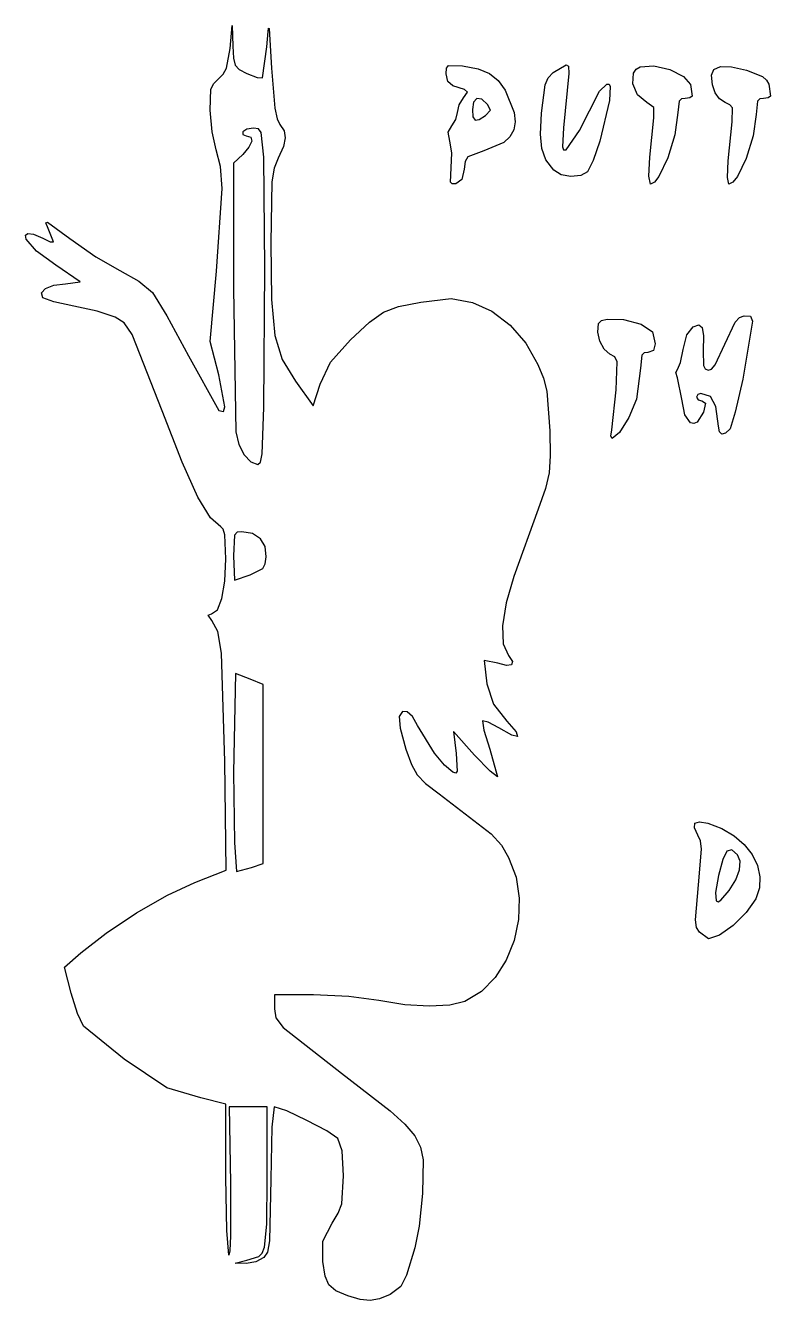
# Model space of a CAD drawing. Extents: x 2 to 289, y 12 to 268.
# Drawn here: x 52.9 to 109.2, y 71.9 to 168.2 of the extents above; entities that cross this region are included whole.
import ezdxf

# ---------------------------------------------------------------- set-up
doc = ezdxf.new("R2010")
doc.units = 0

msp = doc.modelspace()

# ---------------------------------------------------------------- linework, layer by layer
at = {"layer": 'Layer 1'}
for p, q in [((68.357056, 166.493421), (68.525684, 168.225823)), ((68.525684, 168.225823), (68.568722, 166.655315)), ((71.142787, 166.613174), (71.236893, 167.77954)), ((71.236893, 167.77954), (71.273057, 168.014693)), ((71.273057, 168.014693), (71.307185, 167.994506)), ((71.307185, 167.994506), (71.50166, 165.010541)), ((68.568722, 166.655315), (68.614291, 165.761991)), ((68.082418, 164.995224), (68.357056, 166.493421)), ((68.614291, 165.761991), (68.747979, 165.235367)), ((70.820545, 164.272745), (71.142787, 166.613174)), ((67.842412, 164.551118), (68.082418, 164.995224)), ((68.747979, 165.235367), (69.058478, 164.904166)), ((69.058478, 164.904166), (69.634478, 164.597108)), ((71.50166, 165.010541), (71.753523, 161.974059)), ((84.698428, 164.586437), (84.723751, 165.007109)), ((84.723751, 165.007109), (84.868795, 165.211936)), ((84.868795, 165.211936), (85.932501, 165.170064)), ((85.932501, 165.170064), (87.108129, 164.939954)), ((87.108129, 164.939954), (87.978993, 164.588887)), ((92.771762, 164.671367), (93.766651, 165.262489)), ((93.766651, 165.262489), (93.939182, 165.16557)), ((93.939182, 165.16557), (93.974113, 164.60696)), ((98.850525, 164.62054), (99.040256, 164.92526)), ((99.040256, 164.92526), (99.349995, 165.113761)), ((99.349995, 165.113761), (100.393095, 165.173957)), ((100.393095, 165.173957), (101.593633, 164.889945)), ((101.593633, 164.889945), (102.623166, 164.378829)), ((104.740072, 164.467359), (104.91631, 164.905832)), ((104.91631, 164.905832), (105.434967, 165.120339)), ((105.434967, 165.120339), (106.267557, 165.106647)), ((106.267557, 165.106647), (107.385595, 164.860523)), ((107.385595, 164.860523), (108.607828, 164.37659)), ((66.917578, 163.427621), (67.120896, 163.840508)), ((67.120896, 163.840508), (67.491085, 164.196669)), ((67.491085, 164.196669), (67.842412, 164.551118)), ((69.634478, 164.597108), (70.404761, 164.30065)), ((70.404761, 164.30065), (70.820545, 164.272745)), ((84.830205, 163.992007), (84.698428, 164.586437)), ((85.192317, 163.674335), (84.830205, 163.992007)), ((87.978993, 164.588887), (88.630402, 164.067999)), ((88.630402, 164.067999), (89.147661, 163.328423)), ((92.17767, 163.745081), (92.411853, 164.276969)), ((92.411853, 164.276969), (92.771762, 164.671367)), ((93.974113, 164.60696), (93.562238, 160.497543)), ((96.270414, 163.270136), (96.827408, 163.802153)), ((96.827408, 163.802153), (97.002472, 163.799135)), ((97.002472, 163.799135), (97.091021, 163.616158)), ((98.803708, 163.81023), (98.850525, 164.62054)), ((99.154776, 162.978402), (98.803708, 163.81023)), ((102.623166, 164.378829), (103.15325, 163.757714)), ((103.15325, 163.757714), (103.279149, 162.88826)), ((104.814811, 163.739439), (104.740072, 164.467359)), ((108.607828, 164.37659), (108.915598, 164.105888)), ((108.915598, 164.105888), (109.073405, 163.782646)), ((109.073405, 163.782646), (109.206328, 162.890432)), ((66.847223, 161.826843), (66.917578, 163.427621)), ((86.077394, 163.395087), (85.192317, 163.674335)), ((86.006838, 162.764938), (86.303207, 163.199486)), ((86.303207, 163.199486), (86.077394, 163.395087)), ((89.147661, 163.328423), (89.83591, 161.640477)), ((91.895574, 161.599527), (92.17767, 163.745081)), ((94.780242, 160.299031), (96.270414, 163.270136)), ((97.091021, 163.616158), (97.035377, 162.548951)), ((99.848964, 162.42063), (99.154776, 162.978402)), ((103.279149, 162.88826), (103.113681, 162.752303)), ((105.019659, 163.14236), (104.814811, 163.739439)), ((105.344676, 162.695691), (105.019659, 163.14236)), ((109.206328, 162.890432), (109.041576, 162.752338)), ((71.753523, 161.974059), (71.92111, 161.177306)), ((85.545095, 161.662093), (85.680738, 162.230508)), ((85.680738, 162.230508), (86.006838, 162.764938)), ((86.76848, 162.438633), (86.673984, 161.875823)), ((86.673984, 161.875823), (86.717812, 161.326251)), ((87.022161, 162.701846), (86.76848, 162.438633)), ((87.390311, 162.650246), (87.022161, 162.701846)), ((87.828216, 162.268617), (87.390311, 162.650246)), ((88.039135, 161.825823), (87.828216, 162.268617)), ((97.035377, 162.548951), (96.312098, 159.477559)), ((100.378836, 162.041103), (99.848964, 162.42063)), ((100.387923, 161.242804), (100.378836, 162.041103)), ((102.303718, 162.517225), (102.196206, 161.644824)), ((102.475907, 162.679192), (102.303718, 162.517225)), ((102.76065, 162.722489), (102.475907, 162.679192)), ((103.113681, 162.752303), (102.76065, 162.722489)), ((105.77992, 162.419002), (105.344676, 162.695691)), ((106.141065, 162.243703), (105.77992, 162.419002)), ((106.327918, 162.004703), (106.141065, 162.243703)), ((106.317412, 160.95899), (106.327918, 162.004703)), ((108.226078, 162.499468), (108.122872, 161.502765)), ((108.397729, 162.676973), (108.226078, 162.499468)), ((108.68732, 162.722489), (108.397729, 162.676973)), ((109.041576, 162.752338), (108.68732, 162.722489)), ((67.007818, 160.203701), (66.847223, 161.826843)), ((71.92111, 161.177306), (72.132258, 160.754986)), ((85.121282, 160.645647), (85.420596, 161.119056)), ((85.420596, 161.119056), (85.545095, 161.662093)), ((86.717812, 161.326251), (86.87367, 161.078547)), ((86.87367, 161.078547), (87.178118, 161.116013)), ((87.178118, 161.116013), (87.667716, 161.42195)), ((87.667716, 161.42195), (88.039135, 161.825823)), ((87.667716, 161.42195), (87.667716, 161.42195)), ((89.910482, 160.941615), (89.803585, 160.334472)), ((89.83591, 161.640477), (89.910482, 160.941615)), ((91.817221, 160.01884), (91.895574, 161.599527)), ((100.075475, 158.277489), (100.387923, 161.242804)), ((102.196206, 161.644824), (101.980934, 159.975301)), ((106.003835, 157.995267), (106.317412, 160.95899)), ((108.122872, 161.502765), (107.907422, 159.881508)), ((67.31876, 158.836594), (67.007818, 160.203701)), ((69.631021, 160.381809), (69.317317, 160.182489)), ((69.317317, 160.182489), (69.323378, 159.98317)), ((69.323378, 159.98317), (69.582888, 159.900267)), ((70.140305, 160.464712), (69.631021, 160.381809)), ((70.501933, 160.411934), (70.140305, 160.464712)), ((70.712803, 160.141703), (70.501933, 160.411934)), ((70.922315, 158.277489), (70.712803, 160.141703)), ((72.132258, 160.754986), (72.448548, 160.275927)), ((72.448548, 160.275927), (72.534248, 159.740632)), ((84.848207, 160.15632), (85.121282, 160.645647)), ((84.974357, 159.493534), (84.848207, 160.15632)), ((89.803585, 160.334472), (89.51389, 159.815278)), ((91.913845, 158.92079), (91.817221, 160.01884)), ((93.562238, 160.497543), (93.476594, 159.070266)), ((93.752879, 158.826194), (94.780242, 160.299031)), ((101.980934, 159.975301), (101.450215, 158.216533)), ((69.787624, 159.025752), (69.317317, 158.489156)), ((69.582888, 159.900267), (69.93054, 159.785151)), ((69.995409, 159.475698), (69.787624, 159.025752)), ((69.93054, 159.785151), (69.995409, 159.475698)), ((72.385496, 159.075502), (71.998428, 158.206934)), ((72.534248, 159.740632), (72.385496, 159.075502)), ((85.117736, 158.598547), (84.974357, 159.493534)), ((89.040072, 159.380267), (87.534761, 158.747722)), ((89.51389, 159.815278), (89.040072, 159.380267)), ((93.476594, 159.070266), (93.565472, 158.835573)), ((96.312098, 159.477559), (95.812177, 158.027502)), ((107.907422, 159.881508), (107.376663, 158.168731)), ((67.64489, 157.569573), (67.31876, 158.836594)), ((69.317317, 158.489156), (68.611761, 157.826321)), ((70.993604, 149.881378), (70.922315, 158.277489)), ((71.998428, 158.206934), (71.697078, 157.455242)), ((85.073642, 157.46947), (85.117736, 158.598547)), ((86.329274, 158.295036), (86.132804, 157.94981)), ((87.534761, 158.747722), (86.329274, 158.295036)), ((92.232882, 158.084655), (91.913845, 158.92079)), ((92.821771, 157.289712), (92.232882, 158.084655)), ((93.565472, 158.835573), (93.752879, 158.826194)), ((95.812177, 158.027502), (95.385788, 157.174469)), ((100.021751, 156.835028), (100.075475, 158.277489)), ((100.075475, 158.277489), (100.075475, 158.277489)), ((101.450215, 158.216533), (100.776695, 156.820765)), ((105.952347, 156.752126), (106.003835, 157.995267)), ((106.003835, 157.995267), (106.003835, 157.995267)), ((107.376663, 158.168731), (106.703981, 156.80734)), ((67.756116, 155.922829), (67.64489, 157.569573)), ((68.611761, 157.826321), (68.611761, 148.319352)), ((71.697078, 157.455242), (71.526958, 156.411267)), ((85.011575, 156.399919), (85.073642, 157.46947)), ((85.073642, 157.46947), (85.073642, 157.46947)), ((86.053066, 157.383421), (85.864697, 156.584981)), ((86.132804, 157.94981), (86.053066, 157.383421)), ((93.374648, 156.948259), (92.821771, 157.289712)), ((92.821771, 157.289712), (92.821771, 157.289712)), ((95.385788, 157.174469), (94.867043, 156.881182)), ((71.526958, 156.411267), (71.43562, 151.797622)), ((85.149715, 156.259004), (85.011575, 156.399919)), ((85.432234, 156.275439), (85.149715, 156.259004)), ((85.864697, 156.584981), (85.432234, 156.275439)), ((94.126534, 156.808931), (93.374648, 156.948259)), ((94.867043, 156.881182), (94.126534, 156.808931)), ((100.13302, 156.240246), (100.021751, 156.835028)), ((100.440337, 156.400334), (100.13302, 156.240246)), ((100.776695, 156.820765), (100.440337, 156.400334)), ((106.062763, 156.240246), (105.952347, 156.752126)), ((106.368602, 156.396824), (106.062763, 156.240246)), ((106.703981, 156.80734), (106.368602, 156.396824)), ((67.337641, 149.658756), (67.756116, 155.922829)), ((54.429834, 153.320663), (54.563346, 153.370679)), ((54.615599, 152.895325), (54.429834, 153.320663)), ((54.563346, 153.370679), (56.238377, 152.133365)), ((52.89746, 152.381657), (53.069697, 152.517273)), ((52.960997, 152.08649), (52.89746, 152.381657)), ((53.069697, 152.517273), (53.497157, 152.453137)), ((53.497157, 152.453137), (54.199293, 152.149051)), ((55.011077, 151.882813), (54.615599, 152.895325)), ((53.717586, 151.178301), (52.960997, 152.08649)), ((54.199293, 152.149051), (54.77019, 151.881361)), ((54.77019, 151.881361), (55.011077, 151.882813)), ((56.238377, 152.133365), (58.209269, 150.749132)), ((71.43562, 151.797622), (71.492986, 147.529045)), ((55.183854, 150.114308), (53.717586, 151.178301)), ((58.209269, 150.749132), (60.037794, 149.711726)), ((57.03526, 148.866465), (55.183854, 150.114308)), ((60.037794, 149.711726), (61.469285, 148.901908)), ((66.849114, 144.356133), (67.337641, 149.658756)), ((70.900499, 139.368601), (70.993604, 149.881378)), ((54.100131, 148.019634), (54.407838, 148.357168)), ((54.407838, 148.357168), (55.047306, 148.603089)), ((55.047306, 148.603089), (55.922458, 148.698215)), ((55.922458, 148.698215), (57.03526, 148.866465)), ((61.469285, 148.901908), (62.485592, 148.064861)), ((54.220262, 147.649672), (54.100131, 148.019634)), ((55.03477, 147.339051), (54.220262, 147.649672)), ((62.485592, 148.064861), (63.58176, 146.302729)), ((68.611761, 148.319352), (68.789307, 137.51711)), ((71.492986, 147.529045), (71.742823, 144.81708)), ((82.774886, 147.317948), (85.06434, 147.60426)), ((85.06434, 147.60426), (86.69024, 147.31041)), ((56.560562, 147.025162), (55.03477, 147.339051)), ((58.316729, 146.646017), (56.560562, 147.025162)), ((59.685101, 146.178496), (58.316729, 146.646017)), ((78.885559, 145.804681), (79.947563, 146.563021)), ((79.947563, 146.563021), (81.09272, 146.986442)), ((81.09272, 146.986442), (82.774886, 147.317948)), ((86.69024, 147.31041), (88.154614, 146.647965)), ((88.154614, 146.647965), (89.517757, 145.594377)), ((60.353909, 145.76355), (59.685101, 146.178496)), ((60.952282, 144.87713), (60.353909, 145.76355)), ((63.58176, 146.302729), (65.205254, 143.268776)), ((77.452852, 144.468421), (78.885559, 145.804681)), ((89.517757, 145.594377), (90.701919, 144.223635)), ((96.145787, 145.068834), (96.211345, 145.718601)), ((96.211345, 145.718601), (96.431556, 145.93741)), ((96.431556, 145.93741), (96.86425, 146.051181)), ((96.86425, 146.051181), (98.107395, 146.003704)), ((98.107395, 146.003704), (99.421401, 145.656362)), ((99.421401, 145.656362), (100.286888, 145.089344)), ((102.890197, 144.858294), (103.350269, 145.457153)), ((103.350269, 145.457153), (103.788604, 145.622283)), ((103.788604, 145.622283), (104.047308, 145.411775)), ((105.755451, 144.153266), (106.533926, 145.807036)), ((106.533926, 145.807036), (106.859256, 146.164087)), ((106.859256, 146.164087), (107.205932, 146.302674)), ((107.837715, 145.87934), (107.111282, 141.51)), ((107.205932, 146.302674), (107.694893, 146.254863)), ((107.694893, 146.254863), (107.837715, 145.87934)), ((63.233368, 139.108101), (60.952282, 144.87713)), ((71.742823, 144.81708), (72.30663, 142.982845)), ((96.302305, 144.369302), (96.145787, 145.068834)), ((100.286888, 145.089344), (100.498554, 144.166378)), ((102.611863, 143.757743), (102.890197, 144.858294)), ((104.047308, 145.411775), (104.149623, 144.770819)), ((104.149623, 144.770819), (104.118788, 143.644603)), ((67.499919, 141.831763), (66.849114, 144.356133)), ((75.951867, 142.793715), (77.452852, 144.468421)), ((90.701919, 144.223635), (91.629354, 142.609728)), ((96.628326, 143.762335), (96.302305, 144.369302)), ((97.071276, 143.390267), (96.628326, 143.762335)), ((99.938428, 143.531378), (99.649505, 143.486105)), ((100.369071, 143.680768), (99.938428, 143.531378)), ((100.498554, 144.166378), (100.369071, 143.680768)), ((102.40492, 142.754465), (102.611863, 143.757743)), ((104.118788, 143.644603), (104.141821, 142.541201)), ((105.021187, 142.579607), (105.755451, 144.153266)), ((65.205254, 143.268776), (67.503446, 139.144214)), ((72.30663, 142.982845), (73.305907, 141.347455)), ((75.173851, 141.135154), (75.951867, 142.793715)), ((91.629354, 142.609728), (92.049391, 141.578496)), ((97.440433, 143.183175), (97.071276, 143.390267)), ((97.615171, 142.820008), (97.440433, 143.183175)), ((97.542418, 140.709156), (97.615171, 142.820008)), ((99.477541, 143.310695), (99.372403, 142.331934)), ((99.649505, 143.486105), (99.477541, 143.310695)), ((102.169, 142.244566), (102.40492, 142.754465)), ((104.740039, 142.253885), (105.021187, 142.579607)), ((67.973001, 139.426649), (67.499919, 141.831763)), ((99.372403, 142.331934), (99.06622, 140.003601)), ((102.053676, 141.998144), (102.169, 142.244566)), ((102.167758, 141.608965), (102.053676, 141.998144)), ((102.503292, 140.003316), (102.167758, 141.608965)), ((104.141821, 142.541201), (104.267255, 142.295315)), ((104.267255, 142.295315), (104.485169, 142.187526)), ((104.485169, 142.187526), (104.740039, 142.253885)), ((73.305907, 141.347455), (74.637093, 139.481978)), ((74.637093, 139.481978), (75.173851, 141.135154)), ((92.049391, 141.578496), (92.304169, 140.593021)), ((97.204711, 137.675267), (97.542418, 140.709156)), ((107.111282, 141.51), (106.547228, 139.013164)), ((92.304169, 140.593021), (92.52445, 137.604712)), ((99.06622, 140.003601), (98.503095, 138.599397)), ((102.740557, 138.821629), (102.503292, 140.003316)), ((103.703077, 140.337751), (103.607317, 140.144712)), ((103.607317, 140.144712), (103.72736, 139.945392)), ((103.95028, 140.413154), (103.703077, 140.337751)), ((103.72736, 139.945392), (104.015975, 139.862489)), ((104.658538, 140.198695), (103.95028, 140.413154)), ((104.015975, 139.862489), (104.28682, 139.696712)), ((104.28682, 139.696712), (104.129484, 139.015823)), ((105.085061, 139.43562), (104.658538, 140.198695)), ((64.750277, 135.227348), (63.233368, 139.108101)), ((67.503446, 139.144214), (67.856003, 139.057145)), ((67.856003, 139.057145), (67.973001, 139.426649)), ((70.797569, 135.877004), (70.900499, 139.368601)), ((70.900499, 139.368601), (70.900499, 139.368601)), ((103.168751, 138.21574), (102.740557, 138.821629)), ((104.129484, 139.015823), (103.670763, 138.256765)), ((105.279681, 137.957489), (105.085061, 139.43562)), ((106.547228, 139.013164), (106.148164, 137.74683)), ((98.503095, 138.599397), (97.789475, 137.473539)), ((103.417849, 138.150943), (103.168751, 138.21574)), ((103.670763, 138.256765), (103.417849, 138.150943)), ((105.354802, 137.529244), (105.279681, 137.957489)), ((105.279681, 137.957489), (105.279681, 137.957489)), ((68.789307, 137.51711), (69.02516, 136.570815)), ((92.52445, 137.604712), (92.559903, 135.725775)), ((97.144502, 137.191717), (97.204711, 137.675267)), ((97.24885, 137.030629), (97.144502, 137.191717)), ((97.204711, 137.675267), (97.204711, 137.675267)), ((97.789475, 137.473539), (97.24885, 137.030629)), ((105.534175, 137.34906), (105.354802, 137.529244)), ((105.803421, 137.420426), (105.534175, 137.34906)), ((106.148164, 137.74683), (105.803421, 137.420426)), ((69.02516, 136.570815), (69.420039, 135.790371)), ((70.667251, 135.234825), (70.797569, 135.877004)), ((65.933497, 132.592447), (64.750277, 135.227348)), ((69.420039, 135.790371), (69.916528, 135.260196)), ((69.916528, 135.260196), (70.457212, 135.064712)), ((70.457212, 135.064712), (70.667251, 135.234825)), ((92.559903, 135.725775), (92.474109, 134.438094)), ((92.474109, 134.438094), (92.194798, 133.252055)), ((92.194798, 133.252055), (91.649702, 131.678045)), ((66.871771, 131.027732), (65.933497, 132.592447)), ((67.653843, 130.357536), (66.871771, 131.027732)), ((91.649702, 131.678045), (89.809416, 126.598045)), ((67.838315, 130.168143), (67.653843, 130.357536)), ((67.959906, 129.733965), (67.838315, 130.168143)), ((68.047317, 127.928443), (67.959906, 129.733965)), ((68.70704, 129.712789), (68.611761, 128.150267)), ((68.899726, 129.940067), (68.70704, 129.712789)), ((69.254522, 129.984712), (68.899726, 129.940067)), ((70.050636, 129.84481), (69.254522, 129.984712)), ((70.651399, 129.454199), (70.050636, 129.84481)), ((71.014254, 128.856521), (70.651399, 129.454199)), ((68.611761, 128.150267), (68.682317, 126.320073)), ((71.096643, 128.095417), (71.014254, 128.856521)), ((67.968476, 126.235618), (68.047317, 127.928443)), ((69.881761, 126.71537), (70.834314, 127.20752)), ((70.834314, 127.20752), (71.014891, 127.560123)), ((71.014891, 127.560123), (71.096643, 128.095417)), ((67.74639, 124.924153), (67.968476, 126.235618)), ((68.682317, 126.320073), (69.881761, 126.71537)), ((69.881761, 126.71537), (69.881761, 126.71537)), ((89.809416, 126.598045), (89.217393, 124.611531)), ((67.402712, 124.076677), (67.74639, 124.924153)), ((89.217393, 124.611531), (88.947026, 122.882225)), ((66.700224, 123.687073), (66.959096, 123.775823)), ((66.98142, 123.281934), (66.700224, 123.687073)), ((66.959096, 123.775823), (67.402712, 124.076677)), ((67.431733, 122.445145), (66.98142, 123.281934)), ((67.707207, 120.796449), (67.431733, 122.445145)), ((88.947026, 122.882225), (89.005605, 121.516647)), ((89.005605, 121.516647), (89.40042, 120.621315)), ((67.957994, 112.612018), (67.707207, 120.796449)), ((89.40042, 120.621315), (89.694547, 120.175232)), ((88.586829, 120.044218), (87.569503, 120.249863)), ((87.569503, 120.249863), (87.765788, 118.49827)), ((89.255997, 119.864156), (88.586829, 120.044218)), ((89.635821, 119.915337), (89.255997, 119.864156)), ((89.694547, 120.175232), (89.635821, 119.915337)), ((68.761932, 119.260267), (68.611761, 111.781378)), ((69.890821, 118.851336), (68.761932, 119.260267)), ((70.869539, 118.442401), (69.890821, 118.851336)), ((87.765788, 118.49827), (88.263586, 116.959355)), ((70.869539, 111.682276), (70.869539, 118.442401)), ((88.263586, 116.959355), (89.275988, 115.669322)), ((81.404191, 116.387599), (81.135175, 116.024022)), ((81.135175, 116.024022), (81.222681, 115.127838)), ((81.755852, 116.380502), (81.404191, 116.387599)), ((82.147095, 116.023819), (81.755852, 116.380502)), ((82.534856, 115.338637), (82.147095, 116.023819)), ((87.857941, 115.593402), (87.427489, 115.686349)), ((87.427489, 115.686349), (87.526662, 114.997952)), ((88.674939, 115.152012), (87.857941, 115.593402)), ((89.275988, 115.669322), (89.972002, 114.87417)), ((81.222681, 115.127838), (81.656157, 113.554578)), ((83.815111, 113.254172), (82.534856, 115.338637)), ((86.843599, 113.10898), (85.251696, 114.885823)), ((85.251696, 114.885823), (85.441745, 113.224759)), ((87.526662, 114.997952), (87.983043, 113.560798)), ((89.65515, 114.601458), (88.674939, 115.152012)), ((89.972002, 114.87417), (90.092947, 114.51353)), ((90.092947, 114.51353), (89.65515, 114.601458)), ((81.656157, 113.554578), (82.075741, 112.38496)), ((84.568098, 112.350108), (83.815111, 113.254172)), ((85.441745, 113.224759), (85.523836, 111.889699)), ((88.005811, 111.892022), (86.843599, 113.10898)), ((87.983043, 113.560798), (88.564647, 111.461288)), ((68.063432, 104.411546), (67.957994, 112.612018)), ((68.611761, 111.781378), (68.682299, 106.499413)), ((82.075741, 112.38496), (82.502781, 111.605427)), ((85.188902, 111.813648), (84.568098, 112.350108)), ((85.416027, 111.736317), (85.188902, 111.813648)), ((85.523836, 111.889699), (85.416027, 111.736317)), ((88.564647, 111.461288), (88.005811, 111.892022)), ((70.869539, 104.922151), (70.869539, 111.682276)), ((82.502781, 111.605427), (83.130524, 110.953771)), ((83.130524, 110.953771), (84.152215, 110.167787)), ((84.152215, 110.167787), (88.081024, 107.150175)), ((103.450773, 107.61328), (103.491401, 107.953481)), ((103.491401, 107.953481), (103.832734, 108.074328)), ((103.832734, 108.074328), (104.467812, 107.967416)), ((104.467812, 107.967416), (105.531996, 107.561765)), ((88.081024, 107.150175), (88.864439, 106.291344)), ((103.717807, 107.062129), (103.450773, 107.61328)), ((103.92201, 106.61949), (103.717807, 107.062129)), ((105.531996, 107.561765), (106.457349, 107.010547)), ((106.457349, 107.010547), (107.225915, 106.342183)), ((68.682299, 106.499413), (68.851876, 104.302489)), ((88.864439, 106.291344), (89.414248, 105.359897)), ((103.771344, 103.314712), (103.99702, 105.986321)), ((103.99702, 105.986321), (103.92201, 106.61949)), ((107.225915, 106.342183), (107.819735, 105.58509)), ((89.414248, 105.359897), (89.977657, 103.883629)), ((105.594951, 105.208124), (105.274799, 104.020267)), ((105.914064, 105.834536), (105.594951, 105.208124)), ((106.272022, 105.942785), (105.914064, 105.834536)), ((106.708713, 105.576156), (106.272022, 105.942785)), ((106.907479, 105.08511), (106.708713, 105.576156)), ((106.860859, 104.432982), (106.907479, 105.08511)), ((107.819735, 105.58509), (108.22085, 104.767689)), ((65.696688, 103.490931), (68.063432, 104.411546)), ((68.851876, 104.302489), (69.980765, 104.612321)), ((69.980765, 104.612321), (70.869539, 104.922151)), ((69.980765, 104.612321), (69.980765, 104.612321)), ((106.581428, 103.674169), (106.860859, 104.432982)), ((108.22085, 104.767689), (108.411302, 103.918398)), ((63.628864, 102.525919), (65.696688, 103.490931)), ((89.977657, 103.883629), (90.219608, 102.301681)), ((103.54448, 100.660032), (103.771344, 103.314712)), ((105.274799, 104.020267), (105.045564, 102.714466)), ((106.081757, 102.863066), (106.581428, 103.674169)), ((108.411302, 103.918398), (108.373133, 103.065637)), ((61.290218, 101.1834), (63.628864, 102.525919)), ((90.219608, 102.301681), (90.161332, 100.683828)), ((105.045564, 102.714466), (105.10174, 102.089065)), ((105.23775, 102.030233), (105.446185, 102.139964)), ((105.446185, 102.139964), (106.081757, 102.863066)), ((106.081757, 102.863066), (106.081757, 102.863066)), ((108.088385, 102.237825), (107.368877, 101.211952)), ((108.373133, 103.065637), (108.088385, 102.237825)), ((59.001431, 99.661857), (61.290218, 101.1834)), ((105.10174, 102.089065), (105.23775, 102.030233)), ((107.368877, 101.211952), (106.378291, 100.237067)), ((90.161332, 100.683828), (89.824056, 99.099842)), ((103.622866, 100.079191), (103.54448, 100.660032)), ((106.378291, 100.237067), (105.348594, 99.508727)), ((57.083181, 98.159768), (59.001431, 99.661857)), ((103.833998, 99.716378), (103.622866, 100.079191)), ((104.511754, 99.222489), (103.833998, 99.716378)), ((103.833998, 99.716378), (103.833998, 99.716378)), ((105.348594, 99.508727), (104.511754, 99.222489)), ((89.824056, 99.099842), (89.22901, 97.619498)), ((55.855712, 97.083177), (57.083181, 98.159768)), ((89.22901, 97.619498), (88.397423, 96.312568)), ((56.340513, 95.118944), (55.855712, 97.083177)), ((88.397423, 96.312568), (87.350523, 95.248827)), ((56.818178, 93.573895), (56.340513, 95.118944)), ((74.661082, 94.989156), (71.716206, 94.989156)), ((71.716206, 94.989156), (71.717617, 93.930823)), ((77.327411, 94.865784), (74.661082, 94.989156)), ((79.602539, 94.569164), (77.327411, 94.865784)), ((81.580882, 94.246334), (79.602539, 94.569164)), ((86.109539, 94.498047), (84.956966, 94.209436)), ((87.350523, 95.248827), (86.109539, 94.498047)), ((57.285788, 92.617482), (56.818178, 93.573895)), ((71.717617, 93.930823), (71.808755, 93.25803)), ((83.406552, 94.125978), (81.580882, 94.246334)), ((84.956966, 94.209436), (83.406552, 94.125978)), ((60.365785, 90.132947), (57.285788, 92.617482)), ((71.808755, 93.25803), (72.381573, 92.512206)), ((72.381573, 92.512206), (76.780853, 89.062489)), ((63.574941, 87.960541), (60.365785, 90.132947)), ((76.780853, 89.062489), (80.44925, 86.228805)), ((66.142317, 87.206672), (63.574941, 87.960541)), ((68.047317, 86.720937), (66.142317, 87.206672)), ((68.051635, 81.188935), (68.047317, 86.720937)), ((69.724507, 86.522489), (68.297253, 86.522489)), ((68.297253, 86.522489), (68.383952, 80.762737)), ((71.151761, 86.522489), (69.724507, 86.522489)), ((71.151761, 81.035813), (71.151761, 86.522489)), ((71.700571, 86.522489), (71.507989, 85.006984)), ((72.638555, 86.216288), (71.700571, 86.522489)), ((74.17264, 85.506315), (72.638555, 86.216288)), ((80.44925, 86.228805), (81.571923, 85.215734)), ((71.507989, 85.006984), (71.433984, 81.062898)), ((75.674043, 84.705516), (74.17264, 85.506315)), ((81.571923, 85.215734), (82.314582, 84.33204)), ((76.513984, 84.126838), (75.674043, 84.705516)), ((76.837897, 83.196442), (76.513984, 84.126838)), ((82.314582, 84.33204), (82.747979, 83.472869)), ((76.937317, 81.324371), (76.837897, 83.196442)), ((82.747979, 83.472869), (82.942869, 82.533369)), ((82.942869, 82.533369), (82.900136, 79.99397)), ((68.11559, 77.18591), (68.051635, 81.188935)), ((71.132846, 77.659743), (71.151761, 81.035813)), ((71.433984, 81.062898), (71.350728, 76.408721)), ((76.799857, 79.191513), (76.937317, 81.324371)), ((68.383952, 80.762737), (68.38428, 76.790962)), ((82.900136, 79.99397), (82.656674, 77.516232)), ((76.539422, 78.499404), (76.799857, 79.191513)), ((76.072419, 77.729455), (76.539422, 78.499404)), ((68.263302, 75.32996), (68.11559, 77.18591)), ((70.974021, 75.925276), (71.132846, 77.659743)), ((75.371837, 76.379739), (76.072419, 77.729455)), ((82.656674, 77.516232), (82.327423, 75.867923)), ((68.38428, 76.790962), (68.336973, 75.657483)), ((71.350728, 76.408721), (71.195168, 75.546846)), ((75.381821, 74.840011), (75.371837, 76.379739)), ((68.336973, 75.657483), (68.263302, 75.32996)), ((69.624177, 74.93523), (70.522171, 75.220932)), ((70.917884, 75.136231), (70.311201, 74.814845)), ((70.522171, 75.220932), (70.794294, 75.482557)), ((70.794294, 75.482557), (70.974021, 75.925276)), ((71.195168, 75.546846), (70.917884, 75.136231)), ((82.327423, 75.867923), (81.685226, 73.822489)), ((68.752872, 74.726933), (69.624177, 74.93523)), ((69.577328, 74.698044), (68.752872, 74.726933)), ((70.311201, 74.814845), (69.577328, 74.698044)), ((75.546781, 73.748686), (75.381821, 74.840011)), ((75.828314, 73.073026), (75.546781, 73.748686)), ((81.685226, 73.822489), (81.269809, 72.949011)), ((76.354835, 72.636242), (75.828314, 73.073026)), ((77.25476, 72.261547), (76.354835, 72.636242)), ((78.188416, 71.979996), (77.25476, 72.261547)), ((77.25476, 72.261547), (77.25476, 72.261547)), ((80.455358, 72.354378), (79.654544, 72.02252)), ((81.269809, 72.949011), (80.455358, 72.354378)), ((78.943621, 71.899023), (78.188416, 71.979996)), ((79.654544, 72.02252), (78.943621, 71.899023))]:
    msp.add_line(p, q, dxfattribs=at)

doc.saveas('drawing.dxf')
